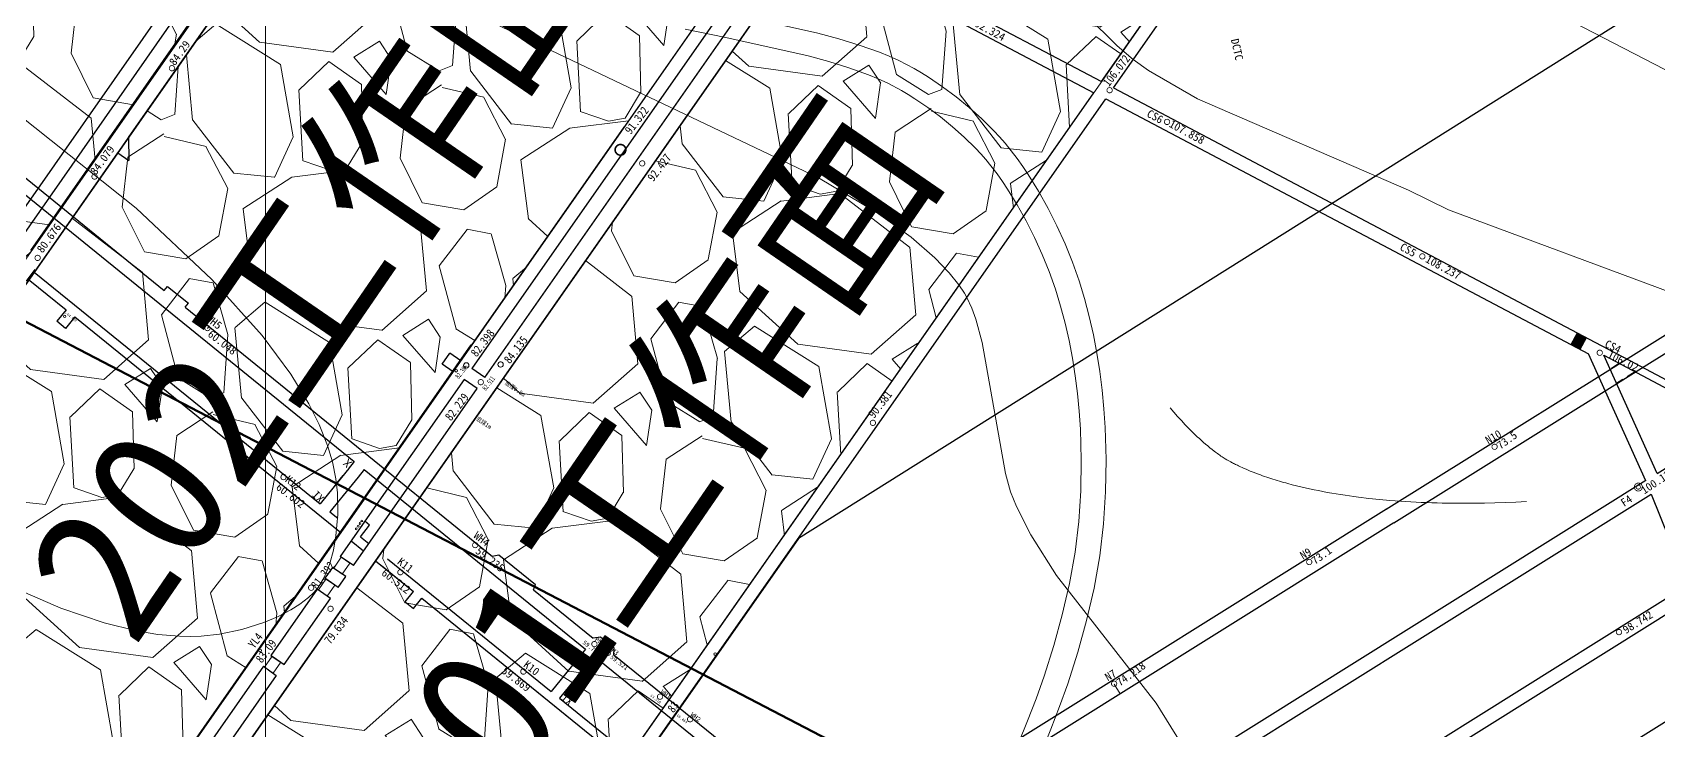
# Model space of a CAD drawing. Header units: inches. Extents: x 36473197 to 36486087, y 3899343 to 3911260.
# Drawn here: x 36481913 to 36482522, y 3903729 to 3903991 of the extents above; entities that cross this region are included whole.
import ezdxf

# ---------------------------------------------------------------- set-up
doc = ezdxf.new("R2010")
doc.units = ezdxf.units.IN
doc.header["$MEASUREMENT"] = 0
doc.linetypes.add('虚线', pattern=[0.0045, 0.00175, -0.001, 0.00175])
doc.layers.get('0').update_dxf_attribs({"lineweight": 0})
doc.layers.get('Defpoints').update_dxf_attribs({"lineweight": 0})
for name, color, linetype, lineweight in [('4煤底板等值线', 7, 'Continuous', 0), ('公路', 7, 'Continuous', 0), ('向北背斜轴', 7, 'Continuous', 0), ('四盘区辅运巷', 7, 'Continuous', 0), ('密闭墙', 7, 'Continuous', 0), ('导线点', 7, 'Continuous', 0), ('巷道注记', 7, 'Continuous', 0), ('经纬网', 7, 'Continuous', 0), ('西区开拓设计', 7, 'Continuous', 0), ('采掘图', 7, 'Continuous', 0), ('采空区', 7, 'Continuous', 0)]:
    doc.layers.add(name, color=color, linetype=linetype, lineweight=lineweight)
for name, color, linetype, lineweight, true_color in [('保护煤柱', 7, 'Continuous', 0, 0xff0042), ('巷道1', 7, 'Continuous', 0, 0x2d2d2d), ('水闸墙', 3, 'Continuous', 0, 0x00ff00)]:
    doc.layers.add(name, color=color, linetype=linetype, lineweight=lineweight, true_color=true_color)
doc.styles.add('仿宋', font='simfang.ttf')
doc.styles.add('宋体', font='SIMSUN.TTC')
doc.styles.add('黑体', font='simhei.ttf')
doc.linetypes.add('保护煤柱', pattern='A,0.0195,-0.001,[6,西北矿业高家堡煤矿2022年采掘接续图(2022.8.14).shx,S=1.01575e-06,R=0,X=0,Y=0],0.0195', length=0.04)
doc.dimstyles.get("Standard").update_dxf_attribs({"dimtxt": 30, "dimasz": 20, "dimexe": 0.18, "dimexo": 0.0625, "dimgap": 0.09, "dimtad": 1, "dimdec": 0, "dimzin": 0, "dimdsep": 46, "dimtxsty": '仿宋', "dimcen": 0.09, "dimclrd": 150, "dimclre": 150, "dimadec": 0, "dimazin": 0, "dimtfac": 1, "dimtdec": 0, "dimtofl": 0, "dimtmove": 0, "dimatfit": 3, "dimfxl": 1, "dimtolj": 1, "dimtzin": 0, "dimlwd": 0, "dimarcsym": 0})

# ---------------------------------------------------------------- blocks, each defined once
blk = doc.blocks.new('lr_block_458')
at = {"color": 7, "const_width": 0.3}
blk.add_lwpolyline([(1, 0), (0.97, 0.26), (0.87, 0.5), (0.71, 0.71), (0.5, 0.87), (0.26, 0.97), (0, 1), (-0.26, 0.97), (-0.5, 0.87), (-0.71, 0.71), (-0.87, 0.5), (-0.97, 0.26), (-1, 0), (-0.97, -0.26), (-0.87, -0.5), (-0.71, -0.71), (-0.5, -0.87), (-0.26, -0.97), (0, -1), (0.26, -0.97), (0.5, -0.87), (0.71, -0.71), (0.87, -0.5), (0.97, -0.26), (1, 0)], dxfattribs=at)
blk = doc.blocks.new('lr_block_514')
at = {"color": 7, "const_width": 0.3}
blk.add_lwpolyline([(1, 0), (0.97, 0.26), (0.87, 0.5), (0.71, 0.71), (0.5, 0.87), (0.26, 0.97), (0, 1), (-0.26, 0.97), (-0.5, 0.87), (-0.71, 0.71), (-0.87, 0.5), (-0.97, 0.26), (-1, 0), (-0.97, -0.26), (-0.87, -0.5), (-0.71, -0.71), (-0.5, -0.87), (-0.26, -0.97), (0, -1), (0.26, -0.97), (0.5, -0.87), (0.71, -0.71), (0.87, -0.5), (0.97, -0.26), (1, 0)], dxfattribs=at)
blk = doc.blocks.new('lr_block_524')
at = {"color": 7, "const_width": 0.3}
blk.add_lwpolyline([(1, 0), (0.97, 0.26), (0.87, 0.5), (0.71, 0.71), (0.5, 0.87), (0.26, 0.97), (0, 1), (-0.26, 0.97), (-0.5, 0.87), (-0.71, 0.71), (-0.87, 0.5), (-0.97, 0.26), (-1, 0), (-0.97, -0.26), (-0.87, -0.5), (-0.71, -0.71), (-0.5, -0.87), (-0.26, -0.97), (0, -1), (0.26, -0.97), (0.5, -0.87), (0.71, -0.71), (0.87, -0.5), (0.97, -0.26), (1, 0)], dxfattribs=at)
blk = doc.blocks.new('lr_block_525')
at = {"color": 7, "const_width": 0.3}
blk.add_lwpolyline([(1, 0), (0.97, 0.26), (0.87, 0.5), (0.71, 0.71), (0.5, 0.87), (0.26, 0.97), (0, 1), (-0.26, 0.97), (-0.5, 0.87), (-0.71, 0.71), (-0.87, 0.5), (-0.97, 0.26), (-1, 0), (-0.97, -0.26), (-0.87, -0.5), (-0.71, -0.71), (-0.5, -0.87), (-0.26, -0.97), (0, -1), (0.26, -0.97), (0.5, -0.87), (0.71, -0.71), (0.87, -0.5), (0.97, -0.26), (1, 0)], dxfattribs=at)
blk = doc.blocks.new('lr_block_560')
at = {"color": 7, "const_width": 0.3}
blk.add_lwpolyline([(1, 0), (0.97, 0.26), (0.87, 0.5), (0.71, 0.71), (0.5, 0.87), (0.26, 0.97), (0, 1), (-0.26, 0.97), (-0.5, 0.87), (-0.71, 0.71), (-0.87, 0.5), (-0.97, 0.26), (-1, 0), (-0.97, -0.26), (-0.87, -0.5), (-0.71, -0.71), (-0.5, -0.87), (-0.26, -0.97), (0, -1), (0.26, -0.97), (0.5, -0.87), (0.71, -0.71), (0.87, -0.5), (0.97, -0.26), (1, 0)], dxfattribs=at)
blk = doc.blocks.new('lr_block_562')
at = {"color": 7, "const_width": 0.3}
blk.add_lwpolyline([(1, 0), (0.97, 0.26), (0.87, 0.5), (0.71, 0.71), (0.5, 0.87), (0.26, 0.97), (0, 1), (-0.26, 0.97), (-0.5, 0.87), (-0.71, 0.71), (-0.87, 0.5), (-0.97, 0.26), (-1, 0), (-0.97, -0.26), (-0.87, -0.5), (-0.71, -0.71), (-0.5, -0.87), (-0.26, -0.97), (0, -1), (0.26, -0.97), (0.5, -0.87), (0.71, -0.71), (0.87, -0.5), (0.97, -0.26), (1, 0)], dxfattribs=at)
blk = doc.blocks.new('临时经纬仪导线点_1')
at = {"color": 7, "const_width": 0.3}
blk.add_lwpolyline([(1, 0), (0.97, 0.26), (0.87, 0.5), (0.71, 0.71), (0.5, 0.87), (0.26, 0.97), (0, 1), (-0.26, 0.97), (-0.5, 0.87), (-0.71, 0.71), (-0.87, 0.5), (-0.97, 0.26), (-1, 0), (-0.97, -0.26), (-0.87, -0.5), (-0.71, -0.71), (-0.5, -0.87), (-0.26, -0.97), (0, -1), (0.26, -0.97), (0.5, -0.87), (0.71, -0.71), (0.87, -0.5), (0.97, -0.26), (1, 0)], dxfattribs=at)
blk = doc.blocks.new('永久经纬仪导线点')
at = {"color": 7, "const_width": 0.3}
for points in [[(1.5, 0), (1.45, 0.39), (1.3, 0.75), (1.06, 1.06), (0.75, 1.3), (0.39, 1.45), (0, 1.5), (-0.39, 1.45), (-0.75, 1.3), (-1.06, 1.06), (-1.3, 0.75), (-1.45, 0.39), (-1.5, 0), (-1.45, -0.39), (-1.3, -0.75), (-1.06, -1.06), (-0.75, -1.3), (-0.39, -1.45), (0, -1.5), (0.39, -1.45), (0.75, -1.3), (1.06, -1.06), (1.3, -0.75), (1.45, -0.39), (1.5, 0)], [(0.8, 0), (0.77, 0.21), (0.69, 0.4), (0.57, 0.57), (0.4, 0.69), (0.21, 0.77), (0, 0.8), (-0.21, 0.77), (-0.4, 0.69), (-0.57, 0.57), (-0.69, 0.4), (-0.77, 0.21), (-0.8, 0), (-0.77, -0.21), (-0.69, -0.4), (-0.57, -0.57), (-0.4, -0.69), (-0.21, -0.77), (0, -0.8), (0.21, -0.77), (0.4, -0.69), (0.57, -0.57), (0.69, -0.4), (0.77, -0.21), (0.8, 0)]]:
    blk.add_lwpolyline(points, dxfattribs=at)
blk = doc.blocks.new('临时经纬仪导线点')
at = {"color": 0, "const_width": 0.3}
blk.add_lwpolyline([(1, 0), (0.97, 0.26), (0.87, 0.5), (0.71, 0.71), (0.5, 0.87), (0.26, 0.97), (0, 1), (-0.26, 0.97), (-0.5, 0.87), (-0.71, 0.71), (-0.87, 0.5), (-0.97, 0.26), (-1, 0), (-0.97, -0.26), (-0.87, -0.5), (-0.71, -0.71), (-0.5, -0.87), (-0.26, -0.97), (0, -1), (0.26, -0.97), (0.5, -0.87), (0.71, -0.71), (0.87, -0.5), (0.97, -0.26), (1, 0)], dxfattribs=at)
blk = doc.blocks.new('*D205')
at = {"layer": 'Defpoints', "color": 0, "transparency": 16777216}
for p in [(36485936.09, 3904772.87), (36482207.75, 3899448.44), (36482358.83, 3899342.66)]:
    blk.add_point(p, dxfattribs=at)
at = {"layer": '四盘区辅运巷', "color": 150, "lineweight": -2, "transparency": 16777216}
for p, q in [((36485936.14, 3904772.84), (36486087.31, 3904666.98)), ((36482207.81, 3899448.41), (36482358.98, 3899342.55))]:
    blk.add_line(p, q, dxfattribs=at)
at = {"layer": '四盘区辅运巷', "color": 150, "lineweight": 0, "transparency": 16777216}
blk.add_line((36486075.69, 3904650.7), (36482370.3, 3899359.04), dxfattribs=at)
at = {"layer": '四盘区辅运巷', "color": 150, "transparency": 16777216}
for points in [[(36486072.96, 3904652.61), (36486078.42, 3904648.79), (36486087.16, 3904667.08)], [(36482367.57, 3899360.95), (36482373.03, 3899357.13), (36482358.83, 3899342.66)]]:
    blk.add_solid(points, dxfattribs=at)
at = {"layer": '四盘区辅运巷', "color": 0, "transparency": 16777216, "insert": (36484210.49, 3902013.62), "char_height": 30, "attachment_point": 5, "rotation": 54.99908, "style": '仿宋'}
blk.add_mtext('\\A1;650', dxfattribs=at)

msp = doc.modelspace()

# ---------------------------------------------------------------- hatches: boundary and pattern name
at = {"layer": '采空区'}
h = msp.add_hatch(dxfattribs=at)
h.set_pattern_fill('GRAVEL', color=160, scale=105.790118, angle=-45.00004, style=0)
h.set_pattern_definition([(148.011827392, (68595765.058, -13822199.4145), (-1084.5972532358, 668.1492536708), [14.23257937, -1409.02790148]), (104.968780616, (68595752.9864, -13822191.875), (324.60542222537, -1231.83032385526), [24.42355305, -2417.93098663]), (52.509486966, (68595746.678, -13822168.28), (-962.3304480337, -1243.8860362498), [17.2213618, -1704.91699648]), (187.272728894, (68595713.4685, -13822132.2407), (2102.03324767324, 263.1870727482), [22.2411029, -2201.86876955]), (212.832694066, (68595691.4063, -13822135.0563), (1158.3562619836, 741.3383686664), [21.80916186, -2159.1099997]), (277.272728894, (68595673.081, -13822146.881), (-263.1870727482, 2102.03324767324), [22.2411029, -2201.86876955]), (317.693280355, (68595675.8965, -13822168.943), (-1280.6230671857, 1170.6969212542), [29.41272083, -2911.85698693]), (352.254368263, (68595697.6487, -13822188.7408), (2420.61081370132, -325.1753159775), [27.7686366, -2749.09602793]), (41.428605503, (68595725.164, -13822192.4833), (1207.43395219005, 1072.25659396515), [22.31642548, -2209.32856695]), (95.235398197, (68595741.8965, -13822177.717), (97.870433537, -1164.3841181808), [25.4776458, -1248.40407042]), (142.396477686, (68595739.5717, -13822152.3455), (-1366.43778832802, 1048.145169176), [32.9481208, -3261.86639243]), (58.813114722, (68595730.611, -13822235.566), (496.519811386, 839.4937490794), [11.24559538, -1113.31878876]), (91.468274278, (68595736.435, -13822225.9453), (30.4242278625, -1391.1191068693), [21.39467617, -2118.07806326]), (144.99903989, (68595735.89, -13822204.56), (-104.18323661, -18.36851547), [14.96094433, -134.64887587]), (123.197630402, (68595747.103, -13822195.06), (300.20905056, -484.1791521155), [8.05676384, -797.61677474]), (211.800449374, (68595742.691, -13822188.319), (294.181194363, 159.288783014), [11.39391312, -558.30330943]), (310.96279642, (68595733.008, -13822194.323), (263.472019624, -275.812678895), [18.50575962, -598.35133172]), (81.56409107, (68595745.14, -13822208.297), (-67.446205674, -226.734988688), [13.38149787, -321.15623022]), (296.388580222, (68595732.038, -13822127.8925), (496.2348645101, -986.7268196989), [18.74600898, -1855.85966514]), (350.34521583, (68595740.3696, -13822144.685), (-1219.489664585, 214.679276294), [15.7268648, -1556.95630813]), (213.197630402, (68595765.976, -13822204.624), (484.1791521155, 300.20905056), [16.11342188, -789.5601167]), (263.609499554, (68595752.493, -13822213.446), (128.86455515155, 1096.9379125064), [18.74600898, -1855.85966514]), (259.44299467, (68595667.444, -13822139.281), (116.523895881, 557.653213987), [18.07741543, -885.7937524]), (214.774180457, (68595664.132, -13822157.0525), (1054.1730253733, 722.9698531985), [15.14681757, -1499.53716794]), (346.800449375, (68595661.977, -13822224.034), (557.653213987, -116.523895881), [16.11342188, -789.5601167]), (297.353064525, (68595677.6645, -13822227.7134), (-655.5236475241, 1280.9080140618), [17.73370334, -1755.63182905]), (349.44299467, (68595652.976, -13822172.984), (-557.653213987, 116.523895881), [9.03870772, -894.8324601]), (21.30897236, (68595660.875, -13822217.783), (398.364430973, 177.657298482), [5.39423814, -534.03163993]), (85.96279642, (68595665.9, -13822215.823), (-49.077690206, -330.918225299), [21.80916186, -414.37467045]), (106.008045845, (68595667.4356, -13822194.0676), (287.8683912895, -1023.4638506347), [20.21120212, -2000.90617204]), (223.68910741, (68595723.63, -13822195.976), (189.997957753, 140.920267546), [15.25726246, -366.17443387]), (273.156266475, (68595712.599, -13822206.515), (103.8982897342, -1807.85205331037), [26.63731707, -2637.08980142]), (340.94443579, (68595714.066, -13822233.112), (-802.7567181436, 288.1533381656), [10.89172743, -1078.2842042]), (9.9990399, (68595724.36, -13822236.67), (85.81472114, 122.55175208), [6.3474071, -99.4427113]), (40.255477052, (68595670.194, -13822191.433), (-655.8085944002, -545.3125547165), [14.6967864, -1454.9865081]), (328.011827393, (68595681.41, -13822181.936), (1084.5972532358, -668.1492536708), [28.46515874, -1394.7953221]), (279.9990399, (68595705.55, -13822197.02), (122.55175208, -85.81472114), [27.50543078, -78.28468762]), (245.303886357, (68595710.329, -13822224.103), (-545.5975015926, -1170.4119743781), [16.72689878, -1655.96174163]), (174.053643987, (68595703.34, -13822239.3), (-435.101461909, 30.7091747386), [15.40325282, -754.76043433]), (127.645015252, (68595688.0197, -13822237.704), (-1390.83415999324, 1795.7963409158), [25.07913442, -2482.83845253]), (95.425118628, (68595672.702, -13822217.846), (-134.60746447276, 1372.75059140138), [26.5320559, -2626.6706156])])
h.paths.add_polyline_path([(36482040.32, 3904425.6), (36481414.26, 3903531.53), (36481571.13, 3903421.69), (36482197.18, 3904315.76)], flags=17)
h = msp.add_hatch(dxfattribs=at)
h.set_pattern_fill('GRAVEL', color=160, scale=105.790118, angle=-45.00004, style=0)
h.set_pattern_definition([(148.011827392, (68595906.7824, -13822342.932), (-1084.5972532358, 668.1492536708), [14.23257937, -1409.02790148]), (104.968780616, (68595894.711, -13822335.3927), (324.60542222537, -1231.83032385526), [24.42355305, -2417.93098663]), (52.509486966, (68595888.4025, -13822311.798), (-962.3304480337, -1243.8860362498), [17.2213618, -1704.91699648]), (187.272728894, (68595855.193, -13822275.7586), (2102.03324767324, 263.1870727482), [22.2411029, -2201.86876955]), (212.832694066, (68595833.131, -13822278.574), (1158.3562619836, 741.3383686664), [21.80916186, -2159.1099997]), (277.272728894, (68595814.8055, -13822290.399), (-263.1870727482, 2102.03324767324), [22.2411029, -2201.86876955]), (317.693280355, (68595817.621, -13822312.461), (-1280.6230671857, 1170.6969212542), [29.41272083, -2911.85698693]), (352.254368263, (68595839.3733, -13822332.2587), (2420.61081370132, -325.1753159775), [27.7686366, -2749.09602793]), (41.428605503, (68595866.8885, -13822336.001), (1207.43395219005, 1072.25659396515), [22.31642548, -2209.32856695]), (95.235398197, (68595883.621, -13822321.235), (97.870433537, -1164.3841181808), [25.4776458, -1248.40407042]), (142.396477686, (68595881.2962, -13822295.8634), (-1366.43778832802, 1048.145169176), [32.9481208, -3261.86639243]), (58.813114722, (68595872.336, -13822379.084), (496.519811386, 839.4937490794), [11.24559538, -1113.31878876]), (91.468274278, (68595878.1593, -13822369.463), (30.4242278625, -1391.1191068693), [21.39467617, -2118.07806326]), (144.99903989, (68595877.61, -13822348.076), (-104.18323661, -18.36851547), [14.96094433, -134.64887587]), (123.197630402, (68595888.827, -13822338.578), (300.20905056, -484.1791521155), [8.05676384, -797.61677474]), (211.800449374, (68595884.416, -13822331.837), (294.181194363, 159.288783014), [11.39391312, -558.30330943]), (310.96279642, (68595874.732, -13822337.84), (263.472019624, -275.812678895), [18.50575962, -598.35133172]), (81.56409107, (68595886.864, -13822351.815), (-67.446205674, -226.734988688), [13.38149787, -321.15623022]), (296.388580222, (68595873.762, -13822271.4104), (496.2348645101, -986.7268196989), [18.74600898, -1855.85966514]), (350.34521583, (68595882.094, -13822288.203), (-1219.489664585, 214.679276294), [15.7268648, -1556.95630813]), (213.197630402, (68595907.701, -13822348.142), (484.1791521155, 300.20905056), [16.11342188, -789.5601167]), (263.609499554, (68595894.217, -13822356.964), (128.86455515155, 1096.9379125064), [18.74600898, -1855.85966514]), (259.44299467, (68595809.169, -13822282.799), (116.523895881, 557.653213987), [18.07741543, -885.7937524]), (214.774180457, (68595805.8566, -13822300.57), (1054.1730253733, 722.9698531985), [15.14681757, -1499.53716794]), (346.800449375, (68595803.701, -13822367.552), (557.653213987, -116.523895881), [16.11342188, -789.5601167]), (297.353064525, (68595819.389, -13822371.231), (-655.5236475241, 1280.9080140618), [17.73370334, -1755.63182905]), (349.44299467, (68595794.701, -13822316.502), (-557.653213987, 116.523895881), [9.03870772, -894.8324601]), (21.30897236, (68595802.6, -13822361.3), (398.364430973, 177.657298482), [5.39423814, -534.03163993]), (85.96279642, (68595807.625, -13822359.34), (-49.077690206, -330.918225299), [21.80916186, -414.37467045]), (106.008045845, (68595809.16, -13822337.5855), (287.8683912895, -1023.4638506347), [20.21120212, -2000.90617204]), (223.68910741, (68595865.356, -13822339.494), (189.997957753, 140.920267546), [15.25726246, -366.17443387]), (273.156266475, (68595854.3234, -13822350.033), (103.8982897342, -1807.85205331037), [26.63731707, -2637.08980142]), (340.94443579, (68595855.79, -13822376.63), (-802.7567181436, 288.1533381656), [10.89172743, -1078.2842042]), (9.9990399, (68595866.08, -13822380.19), (85.81472114, 122.55175208), [6.3474071, -99.4427113]), (40.255477052, (68595811.918, -13822334.951), (-655.8085944002, -545.3125547165), [14.6967864, -1454.9865081]), (328.011827393, (68595823.1344, -13822325.454), (1084.5972532358, -668.1492536708), [28.46515874, -1394.7953221]), (279.9990399, (68595847.28, -13822340.53), (122.55175208, -85.81472114), [27.50543078, -78.28468762]), (245.303886357, (68595852.053, -13822367.621), (-545.5975015926, -1170.4119743781), [16.72689878, -1655.96174163]), (174.053643987, (68595845.065, -13822382.818), (-435.101461909, 30.7091747386), [15.40325282, -754.76043433]), (127.645015252, (68595829.7442, -13822381.222), (-1390.83415999324, 1795.7963409158), [25.07913442, -2482.83845253]), (95.425118628, (68595814.4267, -13822361.364), (-134.60746447276, 1372.75059140138), [26.5320559, -2626.6706156])])
h.paths.add_polyline_path([(36482201.34, 3904312.14), (36481612.67, 3903471.47), (36481735.56, 3903385.42), (36482324.23, 3904226.1)], flags=17)
h = msp.add_hatch(dxfattribs=at)
h.set_pattern_fill('GRAVEL', color=160, scale=105.790118, angle=-45.00004, style=0)
h.set_pattern_definition([(148.011827392, (68596004.432, -13822474.41), (-1084.5972532358, 668.1492536708), [14.23257937, -1409.02790148]), (104.968780616, (68595992.3607, -13822466.8707), (324.60542222537, -1231.83032385526), [24.42355305, -2417.93098663]), (52.509486966, (68595986.052, -13822443.276), (-962.3304480337, -1243.8860362498), [17.2213618, -1704.91699648]), (187.272728894, (68595952.843, -13822407.2366), (2102.03324767324, 263.1870727482), [22.2411029, -2201.86876955]), (212.832694066, (68595930.7806, -13822410.052), (1158.3562619836, 741.3383686664), [21.80916186, -2159.1099997]), (277.272728894, (68595912.4553, -13822421.877), (-263.1870727482, 2102.03324767324), [22.2411029, -2201.86876955]), (317.693280355, (68595915.271, -13822443.939), (-1280.6230671857, 1170.6969212542), [29.41272083, -2911.85698693]), (352.254368263, (68595937.023, -13822463.7366), (2420.61081370132, -325.1753159775), [27.7686366, -2749.09602793]), (41.428605503, (68595964.5384, -13822467.479), (1207.43395219005, 1072.25659396515), [22.31642548, -2209.32856695]), (95.235398197, (68595981.271, -13822452.713), (97.870433537, -1164.3841181808), [25.4776458, -1248.40407042]), (142.396477686, (68595978.946, -13822427.3413), (-1366.43778832802, 1048.145169176), [32.9481208, -3261.86639243]), (58.813114722, (68595969.986, -13822510.562), (496.519811386, 839.4937490794), [11.24559538, -1113.31878876]), (91.468274278, (68595975.809, -13822500.941), (30.4242278625, -1391.1191068693), [21.39467617, -2118.07806326]), (144.99903989, (68595975.26, -13822479.55), (-104.18323661, -18.36851547), [14.96094433, -134.64887587]), (123.197630402, (68595986.477, -13822470.056), (300.20905056, -484.1791521155), [8.05676384, -797.61677474]), (211.800449374, (68595982.066, -13822463.315), (294.181194363, 159.288783014), [11.39391312, -558.30330943]), (310.96279642, (68595972.382, -13822469.319), (263.472019624, -275.812678895), [18.50575962, -598.35133172]), (81.56409107, (68595984.514, -13822483.293), (-67.446205674, -226.734988688), [13.38149787, -321.15623022]), (296.388580222, (68595971.412, -13822402.8884), (496.2348645101, -986.7268196989), [18.74600898, -1855.85966514]), (350.34521583, (68595979.744, -13822419.681), (-1219.489664585, 214.679276294), [15.7268648, -1556.95630813]), (213.197630402, (68596005.35, -13822479.62), (484.1791521155, 300.20905056), [16.11342188, -789.5601167]), (263.609499554, (68595991.867, -13822488.442), (128.86455515155, 1096.9379125064), [18.74600898, -1855.85966514]), (259.44299467, (68595906.818, -13822414.277), (116.523895881, 557.653213987), [18.07741543, -885.7937524]), (214.774180457, (68595903.5065, -13822432.048), (1054.1730253733, 722.9698531985), [15.14681757, -1499.53716794]), (346.800449375, (68595901.351, -13822499.03), (557.653213987, -116.523895881), [16.11342188, -789.5601167]), (297.353064525, (68595917.039, -13822502.709), (-655.5236475241, 1280.9080140618), [17.73370334, -1755.63182905]), (349.44299467, (68595892.35, -13822447.98), (-557.653213987, 116.523895881), [9.03870772, -894.8324601]), (21.30897236, (68595900.25, -13822492.779), (398.364430973, 177.657298482), [5.39423814, -534.03163993]), (85.96279642, (68595905.274, -13822490.819), (-49.077690206, -330.918225299), [21.80916186, -414.37467045]), (106.008045845, (68595906.81, -13822469.0635), (287.8683912895, -1023.4638506347), [20.21120212, -2000.90617204]), (223.68910741, (68595963.006, -13822470.972), (189.997957753, 140.920267546), [15.25726246, -366.17443387]), (273.156266475, (68595951.9732, -13822481.511), (103.8982897342, -1807.85205331037), [26.63731707, -2637.08980142]), (340.94443579, (68595953.44, -13822508.108), (-802.7567181436, 288.1533381656), [10.89172743, -1078.2842042]), (9.9990399, (68595963.73, -13822511.66), (85.81472114, 122.55175208), [6.3474071, -99.4427113]), (40.255477052, (68595909.568, -13822466.429), (-655.8085944002, -545.3125547165), [14.6967864, -1454.9865081]), (328.011827393, (68595920.784, -13822456.932), (1084.5972532358, -668.1492536708), [28.46515874, -1394.7953221]), (279.9990399, (68595944.93, -13822472.01), (122.55175208, -85.81472114), [27.50543078, -78.28468762]), (245.303886357, (68595949.703, -13822499.0986), (-545.5975015926, -1170.4119743781), [16.72689878, -1655.96174163]), (174.053643987, (68595942.714, -13822514.296), (-435.101461909, 30.7091747386), [15.40325282, -754.76043433]), (127.645015252, (68595927.394, -13822512.7), (-1390.83415999324, 1795.7963409158), [25.07913442, -2482.83845253]), (95.425118628, (68595912.0765, -13822492.842), (-134.60746447276, 1372.75059140138), [26.5320559, -2626.6706156])])
h.paths.add_polyline_path([(36481768.08, 3903402.55), (36481866.36, 3903333.73), (36482482.06, 3904213.01), (36482383.78, 3904281.83)], flags=17)
h = msp.add_hatch(color=7, dxfattribs=at)
h.set_gradient(color1=(0, 255, 0), color2=(0, 255, 0), one_color=1)
h.paths.add_polyline_path([(36482492.92, 3903871.89), (36482495.26, 3903876.31), (36482491.72, 3903878.18), (36482489.39, 3903873.76)], flags=17)

# ---------------------------------------------------------------- linework, layer by layer
at = {"layer": '4煤底板等值线', "color": 7, "linetype": 'Continuous', "lineweight": 0, "flags": 128}
for points in [[(36482550.92, 3903963.16), (36482350.19, 3904066.93)], [(36482006.59, 3904031.81), (36482207.33, 3903936.14), (36482228.96, 3903923.39), (36482242.1, 3903913.95), (36482250.99, 3903906.2), (36482256.31, 3903900.62), (36482259.88, 3903896.16), (36482262, 3903893.01), (36482262.95, 3903891.37), (36482264.77, 3903887.41), (36482266.28, 3903883.25), (36482268.69, 3903874.52), (36482277.41, 3903825.38), (36482279.31, 3903818.58), (36482281.54, 3903813.04), (36482286.99, 3903802.43), (36482296.61, 3903787.23), (36482333.9, 3903739.41)], [(36482307.82, 3903996.94), (36482319.27, 3903985.65), (36482325.35, 3903980.5), (36482331.07, 3903976.44), (36482349.35, 3903965.83), (36482428.48, 3903931.62)], [(36481906.86, 3903782.15), (36481923.3, 3903775.05), (36481939.58, 3903769.44), (36481951.66, 3903766.44), (36481959.68, 3903765.13), (36481967.71, 3903764.45), (36481971.76, 3903764.38), (36481975.85, 3903764.52), (36481982.77, 3903765.29), (36481991.12, 3903767.05), (36481999.34, 3903769.63), (36482004.57, 3903771.8), (36482009.5, 3903774.34), (36482012.94, 3903776.52), (36482016.1, 3903778.96), (36482018.01, 3903780.74), (36482018.9, 3903781.7), (36482019.72, 3903782.7), (36482020.42, 3903783.72), (36482021.66, 3903785.87), (36482023.23, 3903789.32), (36482024.09, 3903791.73), (36482025.46, 3903796.78), (36482026.4, 3903802.03), (36482027.08, 3903810.12), (36482026.96, 3903818.22), (36482026.44, 3903823.43), (36482025.12, 3903829.87), (36482023.26, 3903835.98), (36482020.11, 3903843.85), (36482016.28, 3903851.5), (36482009.46, 3903862.67), (36481998.71, 3903877.14), (36481979.88, 3903898.15), (36481951.51, 3903924.82), (36481881.58, 3903980.36)], [(36482428.48, 3903931.62), (36482443.55, 3903924.19), (36482531.65, 3903891.51), (36482550.4, 3903886.17), (36482550.4, 3903886.17)], [(36482472.73, 3903814.93), (36482468.78, 3903814.75), (36482464.84, 3903814.59), (36482460.9, 3903814.47), (36482456.95, 3903814.37), (36482453.01, 3903814.32), (36482449.07, 3903814.3), (36482445.13, 3903814.31), (36482441.18, 3903814.36), (36482439.22, 3903814.41), (36482437.25, 3903814.46), (36482435.28, 3903814.53), (36482433.32, 3903814.61), (36482431.35, 3903814.7), (36482429.38, 3903814.8), (36482427.42, 3903814.92), (36482425.46, 3903815.04), (36482421.52, 3903815.35), (36482417.58, 3903815.71), (36482413.65, 3903816.11), (36482409.73, 3903816.58), (36482408.06, 3903816.8), (36482406.39, 3903817.03), (36482404.73, 3903817.28), (36482403.06, 3903817.53), (36482401.4, 3903817.8), (36482399.73, 3903818.09), (36482398.07, 3903818.38), (36482396.41, 3903818.69), (36482394.75, 3903819.01), (36482393.1, 3903819.35), (36482391.45, 3903819.7), (36482389.81, 3903820.06), (36482388.17, 3903820.44), (36482386.55, 3903820.84), (36482384.92, 3903821.25), (36482383.3, 3903821.67), (36482382.49, 3903821.89), (36482381.69, 3903822.12), (36482380.89, 3903822.35), (36482380.09, 3903822.58), (36482379.3, 3903822.82), (36482378.5, 3903823.06), (36482377.71, 3903823.31), (36482376.92, 3903823.56), (36482376.14, 3903823.82), (36482375.35, 3903824.08), (36482374.57, 3903824.35), (36482373.79, 3903824.62), (36482373.02, 3903824.9), (36482372.25, 3903825.18), (36482371.48, 3903825.47), (36482370.71, 3903825.76), (36482369.95, 3903826.06), (36482369.2, 3903826.37), (36482368.44, 3903826.68), (36482367.69, 3903827), (36482366.95, 3903827.32), (36482366.2, 3903827.65), (36482365.47, 3903827.99), (36482364.73, 3903828.34), (36482364.37, 3903828.51), (36482364, 3903828.69), (36482363.64, 3903828.87), (36482363.28, 3903829.05), (36482362.92, 3903829.23), (36482362.57, 3903829.42), (36482362.21, 3903829.61), (36482361.85, 3903829.8), (36482361.15, 3903830.18), (36482360.45, 3903830.58), (36482359.76, 3903830.98), (36482359.08, 3903831.4), (36482358.64, 3903831.68), (36482358.21, 3903831.97), (36482357.78, 3903832.27), (36482357.35, 3903832.57), (36482356.93, 3903832.87), (36482356.51, 3903833.17), (36482356.1, 3903833.48), (36482355.68, 3903833.8), (36482354.86, 3903834.44), (36482354.05, 3903835.09), (36482353.24, 3903835.75), (36482352.44, 3903836.42), (36482351.65, 3903837.11), (36482350.87, 3903837.8), (36482350.1, 3903838.5), (36482349.33, 3903839.22), (36482348.56, 3903839.94), (36482347.81, 3903840.67), (36482347.06, 3903841.41), (36482346.31, 3903842.16), (36482344.83, 3903843.69), (36482343.37, 3903845.24), (36482341.94, 3903846.81), (36482339.11, 3903850.03)]]:
    msp.add_lwpolyline(points, dxfattribs=at)
at = {"layer": '4煤底板等值线', "color": 7, "linetype": 'Continuous', "lineweight": 0, "elevation": 90, "flags": 128}
msp.add_lwpolyline([(36482333.9, 3903739.41), (36482358.74, 3903699.31)], dxfattribs=at)
at = {"layer": '保护煤柱', "color": 1, "linetype": '保护煤柱', "lineweight": 30, "ltscale": 3750, "true_color": 0xff0000, "flags": 128}
msp.add_lwpolyline([(36482730.63, 3904134.24), (36482199.77, 3903801.12), (36481441.7, 3902718.59)], dxfattribs=at)
at = {"layer": '公路', "color": 8, "linetype": 'Continuous', "lineweight": 9, "true_color": 0x808080, "flags": 128}
for points in [[(36482291.01, 3903721.2), (36482294.4, 3903729.64), (36482297.68, 3903738.12), (36482300.78, 3903746.67), (36482304.52, 3903758.48), (36482307.81, 3903770.42), (36482310.61, 3903782.48), (36482312.81, 3903794.64), (36482314.2, 3903806.6), (36482314.97, 3903818.62), (36482315.19, 3903830.67), (36482314.84, 3903842.71), (36482314.35, 3903849.7), (36482313.66, 3903856.67), (36482312.76, 3903863.62), (36482311.67, 3903870.53), (36482310.36, 3903877.4), (36482308.83, 3903884.21), (36482307.07, 3903890.96), (36482305.04, 3903897.65), (36482302.55, 3903904.59), (36482299.77, 3903911.43), (36482296.72, 3903918.16), (36482293.41, 3903924.75), (36482289.83, 3903931.18), (36482285.97, 3903937.42), (36482283.94, 3903940.46), (36482281.82, 3903943.44), (36482277.32, 3903949.18), (36482275.23, 3903951.54), (36482273.07, 3903953.84), (36482268.57, 3903958.26), (36482263.85, 3903962.49), (36482258.94, 3903966.5), (36482253.85, 3903970.3), (36482248.58, 3903973.86), (36482245.88, 3903975.55), (36482243.14, 3903977.17), (36482237.49, 3903980.17), (36482233.87, 3903981.77), (36482230.18, 3903983.25), (36482222.62, 3903985.91), (36482214.91, 3903988.26), (36482207.11, 3903990.37), (36482175.7, 3903997.34)], [(36482282.3, 3903724.45), (36482285.64, 3903732.75), (36482288.87, 3903741.09), (36482291.91, 3903749.51), (36482295.54, 3903760.95), (36482298.73, 3903772.52), (36482301.44, 3903784.2), (36482303.57, 3903795.98), (36482304.9, 3903807.45), (36482305.64, 3903818.98), (36482305.85, 3903830.53), (36482305.51, 3903842.09), (36482305.05, 3903848.76), (36482304.39, 3903855.42), (36482303.53, 3903862.06), (36482302.49, 3903868.66), (36482301.24, 3903875.21), (36482299.78, 3903881.72), (36482298.09, 3903888.17), (36482296.15, 3903894.55), (36482293.81, 3903901.09), (36482291.2, 3903907.53), (36482288.33, 3903913.87), (36482285.22, 3903920.07), (36482281.85, 3903926.12), (36482278.23, 3903931.99), (36482276.31, 3903934.85), (36482274.31, 3903937.65), (36482270.07, 3903943.05), (36482268.13, 3903945.23), (36482266.13, 3903947.35), (36482261.95, 3903951.43), (36482257.57, 3903955.32), (36482253.03, 3903959.03), (36482248.32, 3903962.53), (36482243.46, 3903965.83), (36482240.97, 3903967.4), (36482238.44, 3903968.9), (36482233.27, 3903971.68), (36482229.71, 3903973.29), (36482226.09, 3903974.77), (36482218.7, 3903977.42), (36482211.15, 3903979.76), (36482203.5, 3903981.86), (36482172.56, 3903988.8), (36482157.29, 3903991.93)]]:
    msp.add_lwpolyline(points, dxfattribs=at)
at = {"layer": '向北背斜轴', "color": 1, "lineweight": 100, "true_color": 0xff0000, "flags": 128}
msp.add_lwpolyline([(36482668.8, 3903691.37), (36482510.15, 3903644.05), (36482483.97, 3903638.84), (36482466.65, 3903636.71), (36482458.05, 3903636.24), (36482447.05, 3903636.57), (36482425.22, 3903639.1), (36482392.78, 3903646.13), (36482349.88, 3903659.8), (36482285.94, 3903686.75), (36481795.4, 3903941.92), (36481650.15, 3904035.39)], dxfattribs=at)
at = {"layer": '密闭墙'}
msp.add_line((36482496.01, 3903870.26, -0.2), (36482494.25, 3903871.19), dxfattribs=at)
at = {"layer": '导线点', "color": 1, "true_color": 0xff0000}
msp.add_circle((36481924.7, 3903884.3), 0.442, dxfattribs=at)
at = {"layer": '导线点', "linetype": 'Continuous'}
for centre in [(36482071.51, 3903863.94, -0.2), (36481998.03, 3903759.13, -0.2)]:
    msp.add_circle(centre, 0.5, dxfattribs=at)
at = {"layer": '导线点'}
msp.add_circle((36482075.3, 3903865.92), 1, dxfattribs=at)
at = {"layer": '导线点', "color": 1, "linetype": 'Continuous', "true_color": 0xff0000}
msp.add_circle((36482088.15, 3903866.28, -0.2), 1, dxfattribs=at)
at = {"layer": '导线点', "color": 7}
for centre, radius in [((36482006.76, 3903824.08), 1), ((36482035.43, 3903806.69), 0.338), ((36482036.15, 3903807.64), 0.338), ((36482034.05, 3903804.73), 0.338), ((36482034.77, 3903805.73), 0.338)]:
    msp.add_circle(centre, radius, dxfattribs=at)
at = {"layer": '导线点', "color": 7, "linetype": 'Continuous'}
msp.add_circle((36482168.6, 3903757.81, -0.2), 0.49, dxfattribs=at)
at = {"layer": '巷道1', "color": 7, "lineweight": 30}
for p, q in [((36481561.87, 3903428.17), (36482251.57, 3904413.17)), ((36481566.7, 3903424.79), (36482172.19, 3904291.08))]:
    msp.add_line(p, q, dxfattribs=at)
at = {"layer": '巷道1', "color": 7, "linetype": 'Continuous', "lineweight": 30}
for p, q in [((36482313.45, 3903972.22, -0.2), (36482563.23, 3904328.94, -0.2)), ((36482317.91, 3903969.87, -0.2), (36482434.1, 3904135.81, -0.2)), ((36482073.23, 3903867.65, -0.2), (36482188.6, 3904032.42, -0.2)), ((36482193.06, 3904030.07, -0.2), (36482077.33, 3903864.78, -0.2)), ((36482082.24, 3903861.34, -0.2), (36482198.41, 3904027.25, -0.2)), ((36482206.47, 3904028.65, -0.2), (36482313.45, 3903972.22, -0.2)), ((36481768.08, 3903402.55, -0.2), (36482203.58, 3904024.52, -0.2)), ((36482203.58, 3904024.52, -0.2), (36482310.56, 3903968.09, -0.2)), ((36481912, 3903909.03, -0.2), (36481976.55, 3904001.22, -0.2)), ((36481948.64, 3903951.24, -0.2), (36481981.3, 3903997.89, -0.2)), ((36481866.38, 3903333.72, -0.2), (36482310.56, 3903968.09, -0.2)), ((36482133.05, 3903705.86, -0.2), (36482315.02, 3903965.74, -0.2)), ((36482315.02, 3903965.74, -0.2), (36482496.01, 3903870.26, -0.2)), ((36482317.91, 3903969.87, -0.2), (36482498.35, 3903874.68, -0.2)), ((36481735.86, 3903385.83), (36482134.49, 3903955.14)), ((36481948.64, 3903951.3, -0.2), (36481948.76, 3903942.7, -0.2)), ((36481867.79, 3903835.77, -0.2), (36481944.65, 3903945.54, -0.2)), ((36481944.65, 3903945.54, -0.2), (36481948.76, 3903942.7, -0.2)), ((36482498.35, 3903874.68, -0.2), (36482511.54, 3903867.72, -0.2)), ((36482066.27, 3903866.42, -0.2), (36482069.13, 3903870.52, -0.2)), ((36482073.23, 3903867.65, -0.2), (36482069.13, 3903870.52, -0.2)), ((36482517.45, 3903822.75, -0.2), (36482496.01, 3903870.26, -0.2)), ((36482521.73, 3903825.41, -0.2), (36482501.74, 3903869.73, -0.2)), ((36482501.74, 3903869.73, -0.2), (36482510.23, 3903865.24, -0.2)), ((36482511.54, 3903867.72, -0.2), (36482527.28, 3903859.42, -0.2)), ((36482037.59, 3903816.74, -0.2), (36482070.36, 3903863.55, -0.2)), ((36482070.36, 3903863.55, -0.2), (36482066.27, 3903866.42, -0.2)), ((36482082.24, 3903861.34, -0.2), (36482077.33, 3903864.78, -0.2)), ((36482510.23, 3903865.24, -0.2), (36482526.04, 3903856.9, -0.2)), ((36482032.94, 3903790.93, -0.2), (36482079.37, 3903857.24, -0.2)), ((36482074.46, 3903860.69, -0.2), (36482041.68, 3903813.88, -0.2)), ((36482079.37, 3903857.24, -0.2), (36482074.46, 3903860.69, -0.2)), ((36482521.71, 3903825.44, -0.2), (36482551, 3903843.74, -0.2)), ((36482517.44, 3903822.77, -0.2), (36482355.14, 3903721.36, -0.2)), ((36482592.88, 3903820.86, -0.2), (36482510.23, 3903769.21, -0.2)), ((36482037.59, 3903816.74, -0.2), (36481995.11, 3903756.08, -0.2)), ((36482041.68, 3903813.88, -0.2), (36482028.02, 3903794.37, -0.2)), ((36482358.05, 3903716.81, -0.2), (36482519.46, 3903817.67, -0.2)), ((36482519.46, 3903817.67, -0.2), (36482533.23, 3903783.59, -0.2)), ((36482571.98, 3903801.9, -0.2), (36482520.94, 3903770.01, -0.2)), ((36482032.94, 3903790.93, -0.2), (36482028.02, 3903794.37, -0.2)), ((36482025.15, 3903790.27, -0.2), (36482022.29, 3903786.18, -0.2)), ((36482030.07, 3903786.83, -0.2), (36482025.15, 3903790.27, -0.2)), ((36482027.2, 3903782.73, -0.2), (36482022.29, 3903786.18, -0.2)), ((36482027.2, 3903782.73, -0.2), (36482030.07, 3903786.83, -0.2)), ((36482019.42, 3903782.08, -0.2), (36482002.07, 3903757.3, -0.2)), ((36482006.98, 3903753.86, -0.2), (36482024.33, 3903778.64, -0.2)), ((36482024.33, 3903778.64, -0.2), (36482019.42, 3903782.08, -0.2)), ((36482520.94, 3903770.01, -0.2), (36482412.24, 3903702.08, -0.2)), ((36482515.3, 3903772.38, -0.2), (36482414.79, 3903709.57, -0.2)), ((36481995.11, 3903756.08, -0.2), (36481730.23, 3903377.79, -0.2)), ((36481995.11, 3903756.08, -0.2), (36481730.23, 3903377.79, -0.2)), ((36481999.2, 3903753.21, -0.2), (36481734.32, 3903374.92, -0.2)), ((36481995.11, 3903756.08, -0.2), (36481735.85, 3903385.82, -0.2)), ((36481999.2, 3903753.21, -0.2), (36482004.03, 3903749.82, -0.2)), ((36482002.07, 3903757.3, -0.2), (36482006.98, 3903753.86, -0.2)), ((36482557.61, 3903752.9, -0.2), (36482442.6, 3903681.03, -0.2)), ((36481776.32, 3903424.44, -0.2), (36482004.12, 3903749.77, -0.2))]:
    msp.add_line(p, q, dxfattribs=at)
at = {"layer": '巷道1', "lineweight": 30}
for p, q in [((36481612.98, 3903471.86), (36482014.48, 3904045.27)), ((36481612.98, 3903471.86), (36481953.22, 3903957.79)), ((36481735.86, 3903385.83), (36482077.12, 3903873.6))]:
    msp.add_line(p, q, dxfattribs=at)
at = {"layer": '巷道1', "color": 30, "linetype": 'Continuous', "lineweight": 30, "true_color": 0xff8000}
for p, q in [((36481911.03, 3903898.26, -0.2), (36481925.29, 3903886.71, -0.2)), ((36481913.34, 3903900.82, -0.2), (36482020.46, 3903814.08, -0.2)), ((36481925.29, 3903886.71), (36481921.83, 3903882.44)), ((36481925.09, 3903879.79), (36481921.83, 3903882.44)), ((36481928.56, 3903884.07), (36481925.09, 3903879.79)), ((36481928.56, 3903884.07, -0.2), (36482028.22, 3903803.37, -0.2)), ((36482023.6, 3903817.96), (36482020.46, 3903814.09)), ((36482039.05, 3903806.05), (36482037.23, 3903807.52)), ((36482420.22, 3903812.09, -0.2), (36482259.54, 3903711.69, -0.2)), ((36482423.01, 3903807, -0.2), (36482263.61, 3903707.4, -0.2)), ((36482035.59, 3903801.77), (36482039.05, 3903806.05)), ((36482032.11, 3903800.21, -0.2), (36482036.79, 3903796.43, -0.2)), ((36482041.31, 3903792.77, -0.2), (36482055.53, 3903781.25, -0.2)), ((36482052.38, 3903777.37, -0.2), (36482055.53, 3903781.25, -0.2)), ((36482052.38, 3903777.37, -0.2), (36482055.5, 3903774.84, -0.2)), ((36482052.38, 3903777.37), (36482055.5, 3903774.84)), ((36482055.5, 3903774.84, -0.2), (36482058.64, 3903778.73, -0.2)), ((36482055.5, 3903774.84), (36482058.64, 3903778.73)), ((36482058.64, 3903778.73, -0.2), (36482119.66, 3903729.32, -0.2)), ((36482119.66, 3903729.32, -0.2), (36482134.79, 3903717.06, -0.2))]:
    msp.add_line(p, q, dxfattribs=at)
at = {"layer": '巷道1', "color": 30, "linetype": '虚线', "lineweight": 30, "ltscale": 2000, "true_color": 0xff8000}
for p, q in [((36482507.55, 3903866.66, -0.2), (36482504.1, 3903864.51, -0.2)), ((36482513.48, 3903863.53, -0.2), (36482506.5, 3903859.17, -0.2))]:
    msp.add_line(p, q, dxfattribs=at)
at = {"layer": '巷道1', "lineweight": 30, "flags": 128}
msp.add_lwpolyline([(36481612.98, 3903471.86), (36482046.6, 3904091.15)], dxfattribs=at)
at = {"layer": '巷道1', "color": 30, "linetype": 'Continuous', "lineweight": 30, "true_color": 0xff8000, "flags": 128}
for points in [[(36481888.55, 3903953.52), (36481962.08, 3903893.99)], [(36481885.39, 3903949.65), (36482033.27, 3903829.9)], [(36481910.43, 3903897.44), (36481913.69, 3903901.88)], [(36481962.08, 3903893.99), (36481963.33, 3903895.54)], [(36481963.33, 3903895.54), (36481971.11, 3903889.25)], [(36481969.85, 3903887.69), (36481971.11, 3903889.25)], [(36481969.85, 3903887.69), (36482085.08, 3903794.38)], [(36482031.21, 3903827.36), (36482023.6, 3903817.96)], [(36482033.27, 3903829.9), (36482031.01, 3903827.11)], [(36482036.96, 3903826.91), (36482034.7, 3903824.12)], [(36482036.96, 3903826.91), (36482119.99, 3903759.68)], [(36482032.44, 3903821.33), (36482024.13, 3903811.07)], [(36482026.79, 3903821.9), (36482025.66, 3903820.5)], [(36482029.05, 3903824.69), (36482026.79, 3903821.9)], [(36482034.7, 3903824.12), (36482032.44, 3903821.33)], [(36482024.13, 3903811.07), (36482027.09, 3903808.67)], [(36482035.59, 3903801.77), (36482038.74, 3903799.22)], [(36482084.97, 3903794.43), (36482087.48, 3903794.97)], [(36482087.48, 3903794.97), (36482101.23, 3903783.87)], [(36482043.54, 3903790.96), (36482055.53, 3903781.25)], [(36482045.81, 3903793.5), (36482107.15, 3903743.83)], [(36482100.53, 3903781.87), (36482101.23, 3903783.87)], [(36482058.64, 3903778.73), (36482117.02, 3903731.46)], [(36482100.53, 3903781.87), (36482122.86, 3903763.79)], [(36482125.58, 3903764.15), (36482122.86, 3903763.79)], [(36482130.77, 3903759.95), (36482125.58, 3903764.15)], [(36482119.99, 3903759.68), (36482107.15, 3903743.83)], [(36482130.54, 3903757.57), (36482130.77, 3903759.95)], [(36482123.09, 3903757.16), (36482110.26, 3903741.31)], [(36482123.09, 3903757.16), (36482230.5, 3903670.19)], [(36482130.54, 3903757.57), (36482207.91, 3903694.91)], [(36482110.26, 3903741.31), (36482136.75, 3903719.86)]]:
    msp.add_lwpolyline(points, dxfattribs=at)
at = {"layer": '水闸墙', "color": 7, "flags": 128}
for points in [[(36482031.68, 3903791.8), (36482028.41, 3903794.1), (36482025.63, 3903790.01), (36482028.81, 3903787.71), (36482031.68, 3903791.8)], [(36482031.68, 3903791.8), (36482028.41, 3903794.1), (36482025.63, 3903790.01), (36482028.81, 3903787.71), (36482031.68, 3903791.8)], [(36482025.95, 3903783.61), (36482022.67, 3903785.91), (36482019.89, 3903781.81), (36482023.08, 3903779.52), (36482025.95, 3903783.61)], [(36482025.95, 3903783.61), (36482022.67, 3903785.91), (36482019.89, 3903781.81), (36482023.08, 3903779.52), (36482025.95, 3903783.61)], [(36482005.73, 3903754.74), (36482002.45, 3903757.03), (36481999.68, 3903752.94), (36482002.86, 3903750.64), (36482005.73, 3903754.74)], [(36482005.73, 3903754.74), (36482002.45, 3903757.03), (36481999.68, 3903752.94), (36482002.86, 3903750.64), (36482005.73, 3903754.74)]]:
    msp.add_lwpolyline(points, dxfattribs=at)
at = {"layer": '经纬网', "color": 7, "linetype": 'Continuous', "lineweight": 9}
msp.add_line((36482000, 3907272.68), (36482000, 3900619.41), dxfattribs=at)
at = {"layer": '西区开拓设计', "color": 30, "linetype": 'Continuous', "lineweight": 30, "true_color": 0xff8000}
for p, q in [((36482420.19, 3903812.02, -0.2), (36482663.85, 3903964.28, -0.2)), ((36482422.99, 3903806.93, -0.2), (36482666.59, 3903959.15, -0.2))]:
    msp.add_line(p, q, dxfattribs=at)
at = {"layer": '采掘图', "linetype": 'Continuous', "flags": 128}
for points in [[(36482040.32, 3904425.6), (36482197.18, 3904315.76), (36481571.13, 3903421.69), (36481414.26, 3903531.53), (36482040.32, 3904425.6)], [(36482201.34, 3904312.14), (36482324.23, 3904226.1), (36481735.56, 3903385.42), (36481612.67, 3903471.47), (36482201.34, 3904312.14)], [(36481768.08, 3903402.55), (36481866.36, 3903333.73), (36482482.06, 3904213.01), (36482383.78, 3904281.83), (36481768.08, 3903402.55)]]:
    msp.add_lwpolyline(points, dxfattribs=at)
at = {"layer": '采空区', "color": 7}
msp.add_line((36482318.14, 3903746.58), (36482320.44, 3903742.9), dxfattribs=at)
at = {"layer": '采空区', "color": 7, "flags": 128}
for points in [[(36481978.22, 3903879.78), (36481978.77, 3903880.46)], [(36482492.92, 3903871.89), (36482495.26, 3903876.31), (36482491.72, 3903878.18), (36482489.39, 3903873.76), (36482492.92, 3903871.89)]]:
    msp.add_lwpolyline(points, dxfattribs=at)

# ---------------------------------------------------------------- block references
at = {"layer": '导线点'}
for name, p in [('临时经纬仪导线点_1', (36481964.94, 3903977.26, -0.2)), ('lr_block_562', (36482316.46, 3903969.01, -0.2)), ('lr_block_525', (36482337.99, 3903957.15, -0.2)), ('临时经纬仪导线点_1', (36482141.24, 3903941.6, -0.2)), ('临时经纬仪导线点_1', (36481935.91, 3903936.66, -0.2)), ('临时经纬仪导线点_1', (36481914.59, 3903906.21, -0.2)), ('lr_block_524', (36482433.71, 3903906.76, -0.2)), ('lr_block_514', (36482500.21, 3903870.67, -0.2)), ('临时经纬仪导线点_1', (36482088.15, 3903866.28, -0.2)), ('临时经纬仪导线点_1', (36482080.72, 3903859.65, -0.2)), ('lr_block_560', (36482227.71, 3903844.42, -0.2)), ('永久经纬仪导线点', (36482514.67, 3903820.36, -0.2)), ('临时经纬仪导线点_1', (36482024.4, 3903774.77, -0.2))]:
    msp.add_blockref(name, p, dxfattribs=at)
at = {"layer": '导线点', "color": 7, "xscale": 2, "yscale": 2, "rotation": 9.686697337865286e-10}
msp.add_blockref('临时经纬仪导线点', (36482133.09, 3903946.68), dxfattribs=at)
at = {"layer": '导线点', "color": 7, "rotation": 9.686697337865286e-10}
for p in [(36481978.25, 3903879.9), (36482460.79, 3903835.45), (36482078.63, 3903798.61), (36482391.3, 3903792.28), (36482017.13, 3903782.66), (36482123.32, 3903761.53), (36482128.43, 3903758.28), (36482096.67, 3903751.24, -0.2), (36482096.7, 3903751.26), (36482318.16, 3903746.7), (36482147.94, 3903741.85), (36482159.2, 3903733.38)]:
    msp.add_blockref('临时经纬仪导线点', p, dxfattribs=at)
at = {"layer": '导线点', "color": 7}
msp.add_blockref('lr_block_458', (36482507.43, 3903766.02, -0.2), dxfattribs=at)
at = {"layer": '采空区', "rotation": 9.686697337865286e-10}
msp.add_blockref('临时经纬仪导线点', (36482050.59, 3903788.45), dxfattribs=at)

# ---------------------------------------------------------------- texts
at = {"layer": '导线点', "style": '黑体'}
for s, height, rotation, p in [('102.324', 3, 331.49107, (36482263.76, 3903994.09, -0.2)), ('84.29', 3, 53.8282, (36481966, 3903977.97, -0.2)), ('DCTC', 3, 282.6681, (36482361.9, 3903987.94, -0.2)), ('CS6', 3, 331.49107, (36482330.12, 3903959.3, -0.2)), ('107.858', 3, 331.49107, (36482338.47, 3903955.45, -0.2)), ('84.079', 3, 53.8282, (36481936.42, 3903937.03, -0.2)), ('80.676', 3, 53.8282, (36481916.41, 3903907.79, -0.2)), ('CS5', 3, 331.49107, (36482424.99, 3903909.35, -0.2)), ('108.237', 3, 331.49107, (36482434.57, 3903904.81, -0.2)), ('WH5', 3, 322.4371, (36481977.38, 3903882.91)), ('60.048', 3, 322.4371, (36481978.08, 3903877.1)), ('CS4', 3, 333.53238, (36482501.78, 3903872.98, -0.2)), ('106.02', 3, 333.53238, (36482502.85, 3903869.02, -0.2)), ('N10', 3, 30.66056, (36482458.44, 3903836.32)), ('73.5', 3, 36.02853, (36482462.99, 3903834.34)), ('Ⅹ', 3, 135.94374, (36482033.32, 3903828.98)), ('K12', 3, 322.4371, (36482007.08, 3903822.6)), ('100.123', 3, 33.44167, (36482516.92, 3903817.56, -0.2)), ('60.602', 3, 322.4371, (36482003.68, 3903819.75)), ('XI', 3, 135.94374, (36482022.3, 3903816.44)), ('F4', 3, 33.44167, (36482509.32, 3903812.86, -0.2)), ('WH4', 3, 322.4371, (36482077.76, 3903801.62)), ('59.235', 3, 322.4371, (36482078.46, 3903795.81)), ('N9', 3, 30.66056, (36482388.95, 3903793.16)), ('73.1', 3, 36.02853, (36482393.5, 3903791.17)), ('60.512', 3, 322.4371, (36482043.2, 3903787.66)), ('K11', 3, 322.4371, (36482049.12, 3903791.8)), ('98.742', 3, 31.76255, (36482510.01, 3903765.25, -0.2)), ('PN', 1.765, 322.4371, (36482123.26, 3903762.92)), ('59.772', 1.644, 322.4371, (36482118.73, 3903761.82)), ('WH3', 1.765, 322.4371, (36482128.37, 3903759.67)), ('59.869', 3, 322.4371, (36482088.25, 3903750.94, -0.2)), ('K10', 3, 322.4371, (36482096.42, 3903753.26)), ('59.521', 1.644, 322.4371, (36482129.08, 3903756.34)), ('N7', 3, 30.66056, (36482315.81, 3903747.58)), ('74.218', 3, 36.02853, (36482320.37, 3903745.59)), ('74.218', 3, 36.02853, (36482320.37, 3903745.59)), ('XI', 3, 140.07121, (36482115.71, 3903740.6)), ('Ⅹ', 3, 130.03809, (36482116.87, 3903742.88)), ('63.318', 0.989, 322.4371, (36482144.17, 3903742.02)), ('WH1', 1.765, 322.4371, (36482147.87, 3903743.24)), ('65.464', 0.989, 322.4371, (36482154.07, 3903734.56)), ('WH2', 1.765, 322.4371, (36482159.13, 3903734.78))]:
    msp.add_text(s, height=height, rotation=rotation, dxfattribs=at).set_placement(p)
for s, height, rotation, width, p in [('106.072', 3.2, 52.45071, 0.875, (36482316.21, 3903970.14, -0.2)), ('91.322', 3.2, 52.45071, 0.875, (36482136.93, 3903952.26)), ('92.427', 3.2, 52.45071, 0.875, (36482145.41, 3903934.57, -0.2)), ('82.398', 3.2, 52.45071, 0.875, (36482079.17, 3903868.85)), ('84.135', 3.2, 52.45071, 0.875, (36482091.61, 3903866.3, -0.2)), ('82.386', 2, 52.45, 0.6, (36482072.5, 3903860.68, -0.2)), ('82.229', 3.2, 52.45071, 0.875, (36482069.52, 3903844.9, -0.2)), ('82.511', 2, 52.45, 0.6, (36482082.62, 3903856.29, -0.2)), ('底煤0.8m', 1.6, 326.25562, 0.875, (36482089.61, 3903858.87, -0.2)), ('90.381', 3.2, 52.45071, 0.875, (36482228.19, 3903845.9, -0.2)), ('底煤1m', 1.6, 326.25562, 0.875, (36482078.89, 3903845.47, -0.2)), ('81.392', 3.2, 52.45071, 0.875, (36482019.28, 3903781.86)), ('79.634', 3.2, 52.45071, 0.875, (36482024.28, 3903761.24, -0.2)), ('YL4', 3.2, 52.45071, 0.875, (36481995.73, 3903759.65, -0.2)), ('83.09', 3.2, 52.45071, 0.875, (36481998.58, 3903754.19, -0.2)), ('83', 3.2, 52.45071, 0.875, (36482152.95, 3903735.56, -0.2))]:
    msp.add_text(s, height=height, rotation=rotation, dxfattribs=dict(at, width=width)).set_placement(p)
at = {"layer": '导线点', "color": 1, "true_color": 0xff0000, "style": '黑体'}
msp.add_text('┬64.459', height=0.9, rotation=322.4371, dxfattribs=at).set_placement((36481924.35, 3903885.64))
at = {"layer": '巷道注记', "color": 1, "true_color": 0xff0000, "style": '宋体'}
for s, p in [('203工作面', (36481802.84, 3903863.36, -0.2)), ('202工作面', (36481950.57, 3903759.51, -0.2)), ('201工作面', (36482073.47, 3903677.29, -0.2))]:
    msp.add_text(s, height=52, rotation=55.49697, dxfattribs=at).set_placement(p)

# ---------------------------------------------------------------- dimensions: what is measured, and where the dimension line sits
at = {"layer": '四盘区辅运巷'}
dim = msp.add_linear_dim(base=(36482358.83, 3899342.66), p1=(36485936.09, 3904772.87), p2=(36482207.75, 3899448.44), angle=54.99908, text='650', dimstyle='Standard', dxfattribs=at)
dim.commit()
dim.dimension.update_dxf_attribs({"geometry": '*D205', "text_midpoint": (36484222.99, 3902004.87), "dimtype": 160})

doc.saveas('drawing.dxf')
